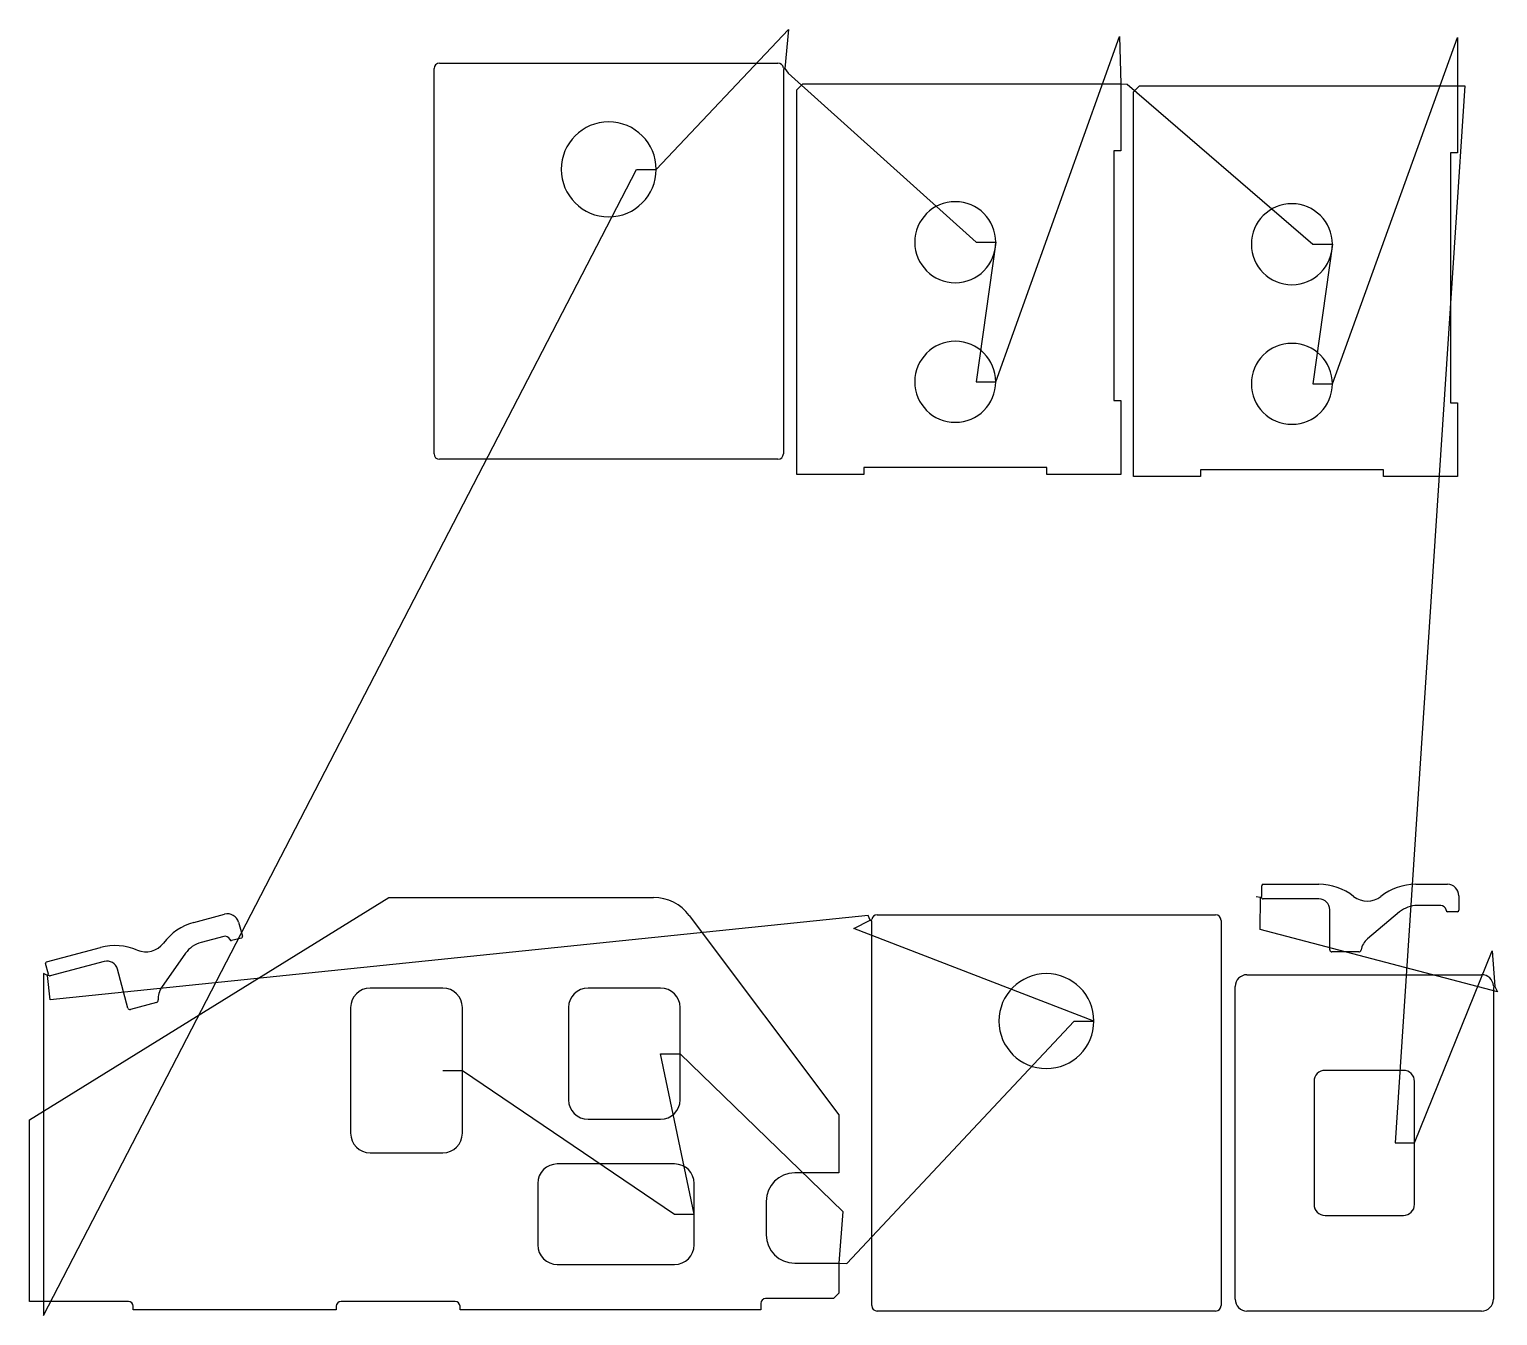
# Model space of a CAD drawing. Header units: metres. Extents: x 7 to 2635, y 0 to 2304.
import ezdxf

# ---------------------------------------------------------------- set-up
doc = ezdxf.new("R2010")
doc.units = ezdxf.units.M

msp = doc.modelspace()

# ---------------------------------------------------------------- linework, layer by layer
at = {"layer": 'TOOL_0'}
for p, q in [((1128.989, 2053.031), (1365.731, 2303.817)), ((1365.731, 2303.817), (1359.28, 2233.631)), ((1736.931, 1672.604), (1958.441, 2291.067)), ((1958.441, 2291.067), (1960.681, 2206.354)), ((2339.565, 1668.939), (2563.377, 2289.012)), ((2563.377, 2289.012), (2563.315, 2202.689)), ((740.99, 2243.282), (1346.99, 2243.282)), ((1356.624, 2235.03), (1359.28, 2233.631)), ((731.24, 1543.532), (731.24, 2233.532)), ((1359.28, 2233.631), (1356.74, 2232.032)), ((1356.74, 2232.032), (1356.74, 1543.532)), ((1359.28, 2233.631), (1365.083, 2225.282)), ((1365.083, 2225.282), (1701.931, 1922.604)), ((1380.681, 2195.622), (1391.413, 2206.354)), ((1380.681, 1506.354), (1380.681, 2195.622)), ((1391.413, 2206.354), (1960.681, 2206.354)), ((1960.681, 2206.354), (1960.681, 2086.354)), ((1960.681, 2206.354), (1972.313, 2205.672)), ((1972.313, 2205.672), (2304.565, 1918.939)), ((1983.315, 2191.957), (1994.047, 2202.689)), ((1983.315, 1502.689), (1983.315, 2191.957)), ((1994.047, 2202.689), (2563.315, 2202.689)), ((2576.601, 2202.786), (2451.71, 309.337)), ((2563.315, 2202.689), (2576.601, 2202.786)), ((2563.315, 2202.689), (2563.315, 2082.689)), ((1960.681, 2086.354), (1948.181, 2086.354)), ((1948.181, 2086.354), (1948.181, 1638.854)), ((2563.315, 2082.689), (2550.815, 2082.689)), ((2550.815, 2082.689), (2550.815, 1635.189)), ((32.153, 0.001), (1093.989, 2053.031)), ((1093.989, 2053.031), (1128.989, 2053.031)), ((1701.931, 1922.604), (1736.931, 1922.604)), ((1736.931, 1922.604), (1701.931, 1672.604)), ((2304.565, 1918.939), (2339.565, 1918.939)), ((2339.565, 1918.939), (2304.565, 1668.939)), ((1701.931, 1672.604), (1736.931, 1672.604)), ((2304.565, 1668.939), (2339.565, 1668.939)), ((1948.181, 1638.854), (1960.681, 1638.854)), ((1960.681, 1638.854), (1960.681, 1506.354)), ((2550.815, 1635.189), (2563.315, 1635.189)), ((2563.315, 1635.189), (2563.315, 1502.689)), ((1346.99, 1533.782), (740.99, 1533.782)), ((1500.681, 1506.354), (1380.681, 1506.354)), ((1828.181, 1518.854), (1500.681, 1518.854)), ((1500.681, 1518.854), (1500.681, 1506.354)), ((1828.181, 1506.354), (1828.181, 1518.854)), ((1960.681, 1506.354), (1828.181, 1506.354)), ((2103.315, 1502.689), (1983.315, 1502.689)), ((2430.815, 1515.189), (2103.315, 1515.189)), ((2103.315, 1515.189), (2103.315, 1502.689)), ((2430.815, 1502.689), (2430.815, 1515.189)), ((2563.315, 1502.689), (2430.815, 1502.689)), ((2213.019, 750.569), (2213.019, 770.034)), ((2215.519, 772.534), (2315.519, 772.534)), ((2488.724, 772.534), (2545.519, 772.534)), ((6.756, 350.654), (650.107, 748.919)), ((650.107, 748.919), (1124.287, 748.919)), ((2210.672, 748.696), (2203.018, 750.127)), ((2210.212, 691.766), (2210.673, 748.696)), ((2213.468, 747.603), (2210.672, 748.696)), ((2210.673, 748.696), (2213.019, 750.569)), ((2315.518, 746.534), (2215.518, 746.534)), ((2566.019, 752.034), (2566.019, 726.034)), ((1508.523, 716.778), (43.982, 565.802)), ((301.37, 704.284), (356.23, 718.984)), ((1188.307, 716.893), (1456.156, 359.453)), ((1512.292, 708.113), (1508.523, 716.778)), ((1524.582, 717.766), (2130.582, 717.766)), ((2335.018, 655.034), (2335.018, 727.034)), ((2459.899, 722.953), (2402.739, 674.99)), ((2533.721, 734.534), (2491.717, 734.534)), ((2543.019, 726.034), (2543.019, 726.983)), ((2563.519, 723.534), (2545.519, 723.534)), ((381.337, 704.488), (388.066, 679.374)), ((1482.991, 693.295), (1512.291, 708.113)), ((1912.581, 527.517), (1482.991, 693.295)), ((1512.291, 708.113), (1514.947, 709.512)), ((1514.832, 706.514), (1512.292, 708.113)), ((1514.832, 18.016), (1514.832, 706.514)), ((2140.332, 708.016), (2140.332, 18.016)), ((2635.442, 580.169), (2210.212, 691.766)), ((37.474, 633.573), (134.067, 659.455)), ((354.667, 679.224), (314.095, 668.353)), ((365.849, 673.421), (365.603, 674.337)), ((386.298, 676.312), (368.911, 671.653)), ((140.794, 634.342), (44.201, 608.46)), ((286.359, 648.932), (243.56, 587.809)), ((2386.901, 651.534), (2338.518, 651.534)), ((2486.71, 309.337), (2625.627, 653.157)), ((2625.627, 653.157), (2630.533, 589.383)), ((38.961, 609.294), (32.153, 613.1)), ((32.153, 613.1), (32.153, 0.001)), ((40.744, 611.709), (35.706, 630.511)), ((41.944, 608.962), (38.961, 609.294)), ((38.963, 609.293), (40.744, 611.709)), ((43.982, 565.802), (38.963, 609.293)), ((183.312, 551.006), (164.677, 620.553)), ((2186.71, 610.587), (2606.71, 610.587)), ((746.956, 586.72), (616.956, 586.72)), ((1136.956, 586.72), (1006.956, 586.72)), ((2165.46, 29.337), (2165.46, 589.337)), ((2627.907, 590.837), (2630.533, 589.383)), ((2630.533, 589.383), (2627.96, 587.837)), ((2627.96, 587.837), (2627.96, 29.337)), ((2630.533, 589.383), (2635.442, 580.169)), ((234.333, 561.053), (187.599, 548.531)), ((581.956, 551.72), (581.956, 326.72)), ((781.956, 439.22), (781.956, 551.72)), ((971.956, 551.72), (971.956, 386.72)), ((1171.956, 469.22), (1171.956, 551.72)), ((1470.076, 93.431), (1877.581, 527.517)), ((1877.581, 527.517), (1912.581, 527.517)), ((1196.956, 181.719), (1136.956, 469.22)), ((1136.956, 469.22), (1171.956, 469.22)), ((1171.956, 386.72), (1171.956, 469.22)), ((1171.956, 469.22), (1463.291, 186.687)), ((746.956, 439.22), (781.956, 439.22)), ((781.956, 326.72), (781.956, 439.22)), ((781.956, 439.22), (1161.956, 181.719)), ((2396.71, 439.337), (2326.71, 439.337)), ((2466.71, 439.337), (2396.71, 439.337)), ((2306.71, 419.337), (2306.71, 199.337)), ((2486.71, 309.337), (2486.71, 419.337)), ((6.756, 25.519), (6.756, 350.654)), ((1006.956, 351.72), (1136.956, 351.72)), ((1456.156, 359.453), (1456.156, 255.519)), ((616.956, 291.72), (746.956, 291.72)), ((2451.71, 309.337), (2486.71, 309.337)), ((2486.71, 199.337), (2486.71, 309.337)), ((1161.956, 271.719), (951.956, 271.719)), ((916.956, 236.719), (916.956, 126.719)), ((1196.956, 181.719), (1196.956, 236.719)), ((1456.156, 255.519), (1376.956, 255.519)), ((1326.156, 204.719), (1326.156, 144.719)), ((1463.291, 186.687), (1456.156, 93.919)), ((1161.956, 181.719), (1196.956, 181.719)), ((1196.956, 126.719), (1196.956, 181.719)), ((2326.71, 179.337), (2396.71, 179.337)), ((2396.71, 179.337), (2466.71, 179.337)), ((951.956, 91.719), (1161.956, 91.719)), ((1376.956, 93.919), (1456.156, 93.919)), ((1456.156, 93.919), (1456.156, 40.05)), ((1456.156, 93.919), (1470.076, 93.431)), ((1446.625, 30.519), (1324.956, 30.519)), ((1456.156, 40.05), (1446.625, 30.519)), ((183.956, 25.519), (6.756, 25.519)), ((192.756, 10.519), (192.756, 16.719)), ((556.156, 10.519), (192.756, 10.519)), ((556.156, 16.719), (556.156, 10.519)), ((768.956, 25.519), (564.956, 25.519)), ((777.756, 10.519), (777.756, 16.719)), ((1316.156, 10.519), (777.756, 10.519)), ((1316.156, 21.719), (1316.156, 10.519)), ((2130.582, 8.266), (1524.582, 8.266)), ((2606.71, 8.087), (2186.71, 8.087))]:
    msp.add_line(p, q, dxfattribs=at)
for centre, radius, start, end in [((740.99, 2233.532), 9.75, 90, 180), ((1346.99, 2233.532), 9.75, 8.838201, 90), ((1043.989, 2053.031), 85, 0, 180), ((1043.989, 2053.031), 85, 180, 0), ((1664.431, 1922.604), 72.5, 0, 180), ((2267.065, 1918.939), 72.5, 0, 180), ((1664.431, 1922.604), 72.5, 180, 0), ((2267.065, 1918.939), 72.5, 180, 0), ((1664.431, 1672.604), 72.5, 0, 180), ((2267.065, 1668.939), 72.5, 0, 180), ((1664.431, 1672.604), 72.5, 180, 0), ((2267.065, 1668.939), 72.5, 180, 0), ((740.99, 1543.532), 9.75, 180, 270), ((1346.99, 1543.532), 9.75, 270, 0), ((2215.519, 770.034), 2.5, 90, 180), ((2315.519, 672.034), 100.5, 51.786802, 90), ((2488.724, 672.034), 100.5, 90, 128.213646), ((2545.519, 752.034), 20.5, 0, 90), ((1124.287, 668.919), 80, 36.846406, 90), ((2215.518, 749.034), 2.5, 214.91692, 270), ((2315.518, 727.034), 19.5, 0, 90), ((2402.121, 782.034), 39.5, 231.787374, 308.212626), ((361.536, 699.183), 20.5, 14.998213, 105.000913), ((1524.582, 708.016), 9.75, 90, 171.174314), ((2130.582, 708.016), 9.75, 0, 90), ((2491.717, 685.034), 49.5, 90, 130.000161), ((2533.721, 725.034), 9.5, 11.838649, 90), ((2545.519, 726.034), 2.5, 180, 270), ((2563.519, 726.034), 2.5, 270, 0), ((327.382, 607.208), 100.5, 105.000311, 143.213566), ((160.078, 562.379), 100.5, 66.786513, 104.99976), ((215.26, 691.045), 39.5, 246.786744, 323.213073), ((326.907, 620.54), 49.5, 105.00061, 145.000014), ((357.126, 670.048), 9.5, 26.837462, 105.001737), ((368.264, 674.068), 2.5, 194.997846, 284.997846), ((385.651, 678.727), 2.5, 284.997846, 14.997846), ((2424.915, 648.561), 34.5, 129.999282, 169.341476), ((38.121, 631.158), 2.5, 104.997846, 194.997846), ((145.841, 615.506), 19.5, 14.999742, 104.999742), ((2338.518, 655.034), 3.5, 180, 270), ((2386.901, 655.715), 4.181, 270, 349.345831), ((43.554, 610.875), 2.5, 229.915698, 284.997846), ((1827.581, 527.517), 85, 0, 180), ((2186.71, 589.337), 21.25, 90, 180), ((2606.71, 589.337), 21.25, 4.047773, 90), ((271.821, 568.021), 34.5, 145.000769, 184.34368), ((616.956, 551.72), 35, 90, 180), ((746.956, 551.72), 35, 0, 90), ((1006.956, 551.72), 35, 90, 180), ((1136.956, 551.72), 35, 0, 90), ((233.251, 565.091), 4.181, 285.00028, 4.348256), ((186.693, 551.912), 3.5, 195.001008, 285.001008), ((1827.581, 527.517), 85, 180, 0), ((2326.71, 419.337), 20, 90, 180), ((2466.71, 419.337), 20, 0, 90), ((1006.956, 386.72), 35, 180, 270), ((1136.956, 386.72), 35, 270, 0), ((616.956, 326.72), 35, 180, 270), ((746.956, 326.72), 35, 270, 0), ((951.956, 236.719), 35, 90, 180), ((1161.956, 236.719), 35, 0, 90), ((1376.956, 204.719), 50.8, 90, 180), ((2326.71, 199.337), 20, 180, 270), ((2466.71, 199.337), 20, 270, 0), ((1376.956, 144.719), 50.8, 180, 270), ((951.956, 126.719), 35, 180, 270), ((1161.956, 126.719), 35, 270, 0), ((1324.956, 21.719), 8.8, 90, 180), ((2186.71, 29.337), 21.25, 180, 270), ((2606.71, 29.337), 21.25, 270, 0), ((183.956, 16.719), 8.8, 0, 90), ((564.956, 16.719), 8.8, 90, 180), ((768.956, 16.719), 8.8, 0, 90), ((1524.582, 18.016), 9.75, 180, 270), ((2130.582, 18.016), 9.75, 270, 0)]:
    msp.add_arc(centre, radius, start, end, dxfattribs=at)

doc.saveas('drawing.dxf')
